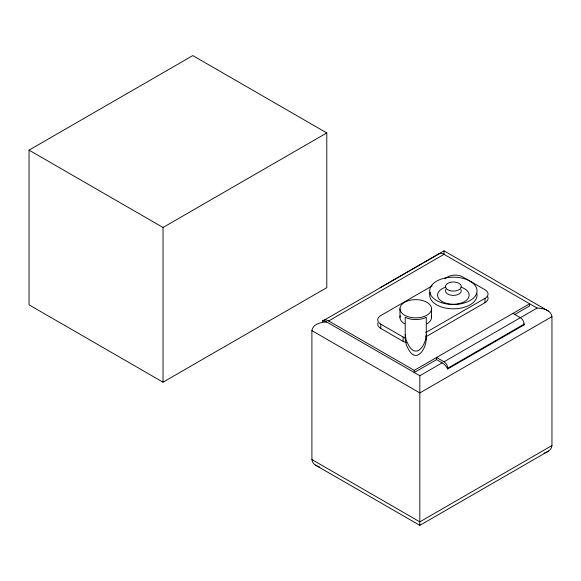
<?xml version="1.0" encoding="UTF-8"?>
<svg xmlns="http://www.w3.org/2000/svg" width="581" height="581" viewBox="0 0 581 581"><rect width="100%" height="100%" fill="white"/><g stroke="black" fill="none" stroke-linecap="round" stroke-linejoin="round"><path stroke-width="0.87" d="M319.804 467.131C316.282 466.064 312.062 463.674 311.903 459.542L311.903 330.618C312.774 323.922 321.119 322.092 326.783 322.027L419.831 375.74L442.163 362.849A10.523 6.079 60 0 1 447.74 368.986L524.113 324.888L524.113 324.133A5.265 3.036 60 0 0 520.387 317.684L512.943 313.384M326.783 322.027A10.523 6.079 60 0 0 322.535 321.111L437.907 254.5A10.523 6.079 60 0 1 444.022 254.34L537.062 308.061C542.734 308.126 551.071 309.949 551.95 316.652L551.95 445.576C551.783 449.709 547.563 452.091 544.048 453.165M426.28 334.787C425.677 346.356 415.422 359.886 407.768 343.596A63.91 36.901 0 0 1 406.126 339.747L405.226 334.787M29.05 150.13L192.805 55.587L326.783 132.94L326.783 287.646L163.029 382.189L29.05 304.836L29.05 150.13L163.029 227.483L326.783 132.94M380.141 287.66L444.022 250.832L548.515 311.162M322.535 321.111A10.523 6.079 60 0 1 328.65 320.952L444.022 254.34L444.022 250.847M432.199 285.874L380.787 315.556A10.523 6.079 0 0 0 380.787 324.154L380.787 328.447L403.12 341.337A10.523 6.079 0 0 0 406.351 342.616M444.661 278.677L447.777 276.883A10.523 6.079 0 0 1 462.665 276.883L484.997 289.774A10.523 6.079 0 0 1 484.997 298.365L484.997 302.665L425.793 336.842M425.793 332.543L484.997 298.365M328.65 320.952L414.246 370.373L529.618 303.761L529.618 305.911L514.461 314.662M442.163 362.849L436.578 359.624L414.246 372.515L414.246 370.373M436.578 359.624L436.578 357.475L444.022 361.774L537.062 308.061M447.74 368.986L447.74 368.223L524.113 324.133M551.95 316.652L419.831 392.93L311.903 330.618M551.95 445.576L419.831 521.854L311.903 459.542M315.338 465.04L419.831 525.362L548.515 451.074M380.787 324.154L403.12 337.045A10.523 6.079 0 0 0 405.647 338.12M431.545 308.758A15.789 9.114 0 0 1 407.862 316.652A15.789 9.114 0 0 1 407.862 300.864A15.789 9.114 0 0 1 431.545 308.758L431.545 317.357M419.831 375.74L419.831 525.355M403.12 337.045L403.12 341.337M399.968 308.758L399.968 317.357M163.029 227.483L163.029 382.189M460.936 289.563A7.894 4.561 0 0 1 453.078 295.402A7.894 4.561 0 0 1 445.968 289.251M461.023 287.174A15.789 9.114 0 0 1 465.512 300.965A15.789 9.114 0 0 1 441.211 300.965A15.789 9.114 0 0 1 445.7 287.174M380.787 328.447A10.523 6.079 0 0 1 377.89 323.021M487.72 296.797A10.523 6.079 0 0 1 484.997 302.665M444.022 361.774A5.265 3.036 60 0 1 447.74 368.223M523.568 323.944A10.523 6.079 60 0 1 524.113 324.888M437.907 254.5A10.523 6.079 60 0 1 438.88 254.398M476.805 293.194A23.683 13.675 0 0 1 452.519 308.809A23.683 13.675 0 0 1 430.216 292.236M431.284 315.694A15.789 9.114 0 0 1 426.919 323.799M404.587 323.799A15.789 9.114 0 0 1 400.229 315.694M426.28 339.086C425.677 350.648 415.422 364.185 407.768 347.888A63.91 36.901 0 0 1 406.126 344.039L405.226 339.086L405.226 317.27A15.789 9.114 0 0 0 426.28 317.27L426.28 339.086M449.418 290.493A7.894 4.561 0 0 0 461.256 286.549A7.894 4.561 0 0 0 449.418 282.598A7.894 4.561 0 0 0 449.418 290.493M441.516 302.686A23.683 13.675 0 0 0 477.045 290.849A23.683 13.675 0 0 0 441.516 279.003A23.683 13.675 0 0 0 441.516 302.686"/></g></svg>
